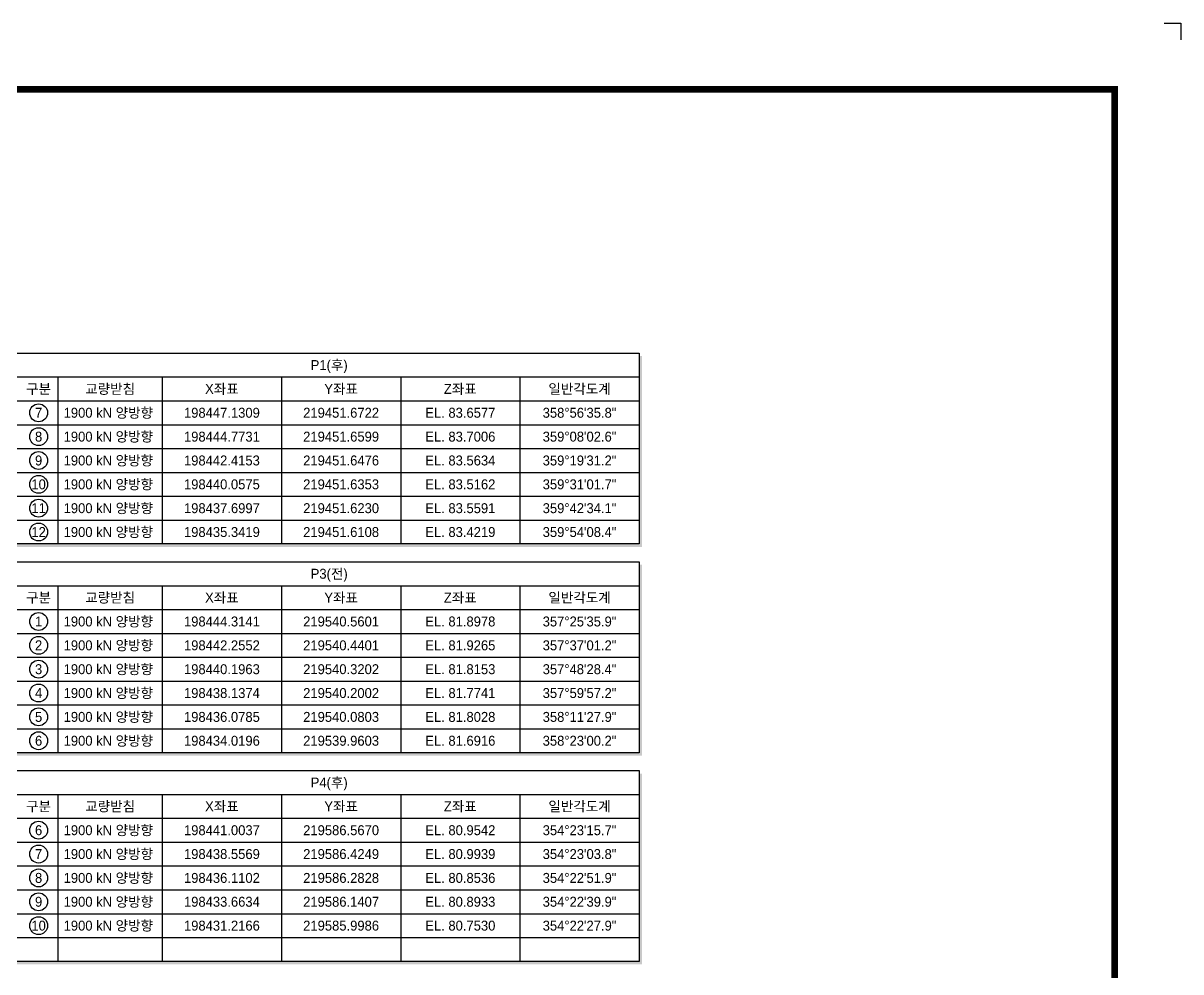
# Model space of a CAD drawing. Header units: feet. Extents: x 0 to 1079770, y 0 to 240000.
# Drawn here: x 939932 to 1079770, y 125461 to 240000 of the extents above; entities that cross this region are included whole.
import ezdxf
from ezdxf.enums import TextEntityAlignment as Align

# ---------------------------------------------------------------- set-up
doc = ezdxf.new("R2010")
doc.units = ezdxf.units.FT
doc.header["$LTSCALE"] = 2200
doc.header["$MEASUREMENT"] = 0
for name, color, linetype in [('CS-TABL-LIN1', 4, 'CONTINUOUS'), ('CS-TABL-LIN2', 1, 'CONTINUOUS'), ('CS-TABL-TEX1', 6, 'CONTINUOUS'), ('CS-TABL-TEX2', 3, 'CONTINUOUS'), ('CX-BORD-LIN1', 4, 'CONTINUOUS'), ('CX-BORD-LIN2', 3, 'CONTINUOUS'), ('CX-BORD-TEX2', 7, 'CONTINUOUS'), ('CX-BORD-TEX3', 6, 'CONTINUOUS'), ('CX-MISC', 2, 'CONTINUOUS')]:
    doc.layers.add(name, color=color, linetype=linetype)
doc.styles.add('A_STANDARD', font='')
doc.styles.add('TB_TEXT', font='')
doc.styles.add('TB_WBTXT', font='')
doc.styles.add('TB_WMTXT', font='')
doc.styles.get('A_STANDARD').set_extended_font_data('Dotum')
doc.styles.get('TB_TEXT').set_extended_font_data('DotumChe')
doc.styles.get('TB_WBTXT').set_extended_font_data('Dotum')
doc.styles.get('TB_WMTXT').set_extended_font_data('DotumChe')

# ---------------------------------------------------------------- blocks, each defined once
blk = doc.blocks.new('CXBLKA1-KHCA-1')
at = {"layer": 'CX-BORD-LIN1', "const_width": 2}
blk.add_lwpolyline([(796, 0), (0, 0), (0, 554), (796, 554)], close=True, dxfattribs=at)
at = {"layer": 'CX-MISC'}
blk.add_line((811, 574), (816, 574), dxfattribs=at)
blk.add_lwpolyline([(811, 574), (816, 574), (816, 569)], dxfattribs=at)
at = {"layer": 'CX-BORD-LIN1', "style": 'TB_TEXT'}
for tag, height, p in [('TR_RNUM5', 3, (285.11, 32.64)), ('TR_RDAT5', 3.5, (317.5, 33)), ('TR_DGN5', 3.5, (451.12, 33)), ('TR_CHK5', 3.5, (491.12, 33)), ('TR_APP5', 3.5, (531.12, 33)), ('TR_RNUM4', 3, (285.11, 26.64)), ('TR_RDAT4', 3.5, (317.5, 27)), ('TR_DGN4', 3.5, (451.12, 27)), ('TR_CHK4', 3.5, (491.12, 27)), ('TR_APP4', 3.5, (531.12, 27)), ('TR_RNUM3', 3, (285.11, 20.64)), ('TR_RDAT3', 3.5, (317.5, 21)), ('TR_DGN3', 3.5, (451.12, 21)), ('TR_CHK3', 3.5, (491.12, 21)), ('TR_APP3', 3.5, (531.12, 21)), ('TR_RNUM2', 3, (285.11, 14.64)), ('TR_RDAT2', 3.5, (317.5, 15)), ('TR_DGN2', 3.5, (451.12, 15)), ('TR_CHK2', 3.5, (491.12, 15)), ('TR_APP2', 3.5, (531.12, 15)), ('TR_RDAT1', 3.5, (317.5, 9)), ('TR_DGN1', 3.5, (451.12, 9)), ('TR_CHK1', 3.5, (491.12, 9)), ('TR_APP1', 3.5, (531.12, 9)), ('TR_RNUM1', 3, (285.11, 8.64))]:
    blk.add_attdef(tag, text='', height=height, dxfattribs=at).set_placement(p, align=Align.MIDDLE_CENTER)
for tag, p in [('TR_RCON5', (342.3, 33)), ('TR_RCON4', (342.3, 27)), ('TR_RCON3', (342.3, 21)), ('TR_RCON2', (342.3, 15)), ('TR_RCON1', (342.3, 9))]:
    blk.add_attdef(tag, text='', height=3.5, dxfattribs=at).set_placement(p, align=Align.MIDDLE_LEFT)
at = {"layer": 'CX-BORD-LIN2', "style": 'TB_TEXT'}
blk.add_attdef('TD_VERSION', text='', height=3, rotation=90, dxfattribs=at).set_placement((800.5, 48.01), align=Align.MIDDLE_CENTER)
at = {"layer": 'CX-BORD-TEX2', "style": 'TB_WMTXT'}
for tag, height, p in [('TB_CNAME', 5, (15.34, 531.83)), ('TB_CSCOP', 4, (16.63, 523.83))]:
    blk.add_attdef(tag, text='', height=height, dxfattribs=at).set_placement(p, align=Align.BOTTOM_LEFT)
at = {"layer": 'CX-BORD-TEX2', "style": 'TB_WBTXT'}
for tag, height, p in [('TB_MTITIL', 10, (398, 533.33)), ('TB_STITL', 7, (398, 518.33))]:
    blk.add_attdef(tag, text='', height=height, dxfattribs=at).set_placement(p, align=Align.MIDDLE_CENTER)
at = {"layer": 'CX-BORD-TEX3', "style": 'TB_TEXT'}
for tag, height, p in [('TD_LNDST', 4.5, (215, 31.5)), ('TD_DSECT', 4.5, (605.5, 31.5)), ('TD_DDIST', 4.5, (654.5, 31.5)), ('TD_DNAME_TOP', 4.5, (755, 27.96)), ('TD_CSECT', 4.5, (605.5, 22.5)), ('TD_CDIST', 4.5, (654.5, 22.5)), ('TD_DNAME_MAIN', 4.5, (755, 21.47)), ('TD_CCOMP', 4.5, (215, 13.59)), ('TD_HSCAL', 4.5, (620.88, 13.75)), ('TD_VSCAL', 4.5, (656.86, 13.75)), ('TD_DNAME_BOT', 3, (755, 15.25)), ('TD_FIELD', 4.5, (180, 5.13)), ('TD_CSTEP', 4.5, (250.74, 5.13)), ('TD_DWGCODE', 4.5, (637, 4.79)), ('TD_DWGNO', 4.5, (755, 5))]:
    blk.add_attdef(tag, text='', height=height, dxfattribs=at).set_placement(p, align=Align.MIDDLE_CENTER)
for tag, height, width, p in [('TD_DCOMP', 4.5, 0.95, (215, 22.59)), ('TD_CNAME', 5, 0.78, (65, 7.6))]:
    blk.add_attdef(tag, text='', height=height, dxfattribs=dict(at, width=width)).set_placement(p, align=Align.MIDDLE_CENTER)

msp = doc.modelspace()

# ---------------------------------------------------------------- linework, layer by layer
at = {"layer": 'CS-TABL-LIN1'}
for points in [[(789699, 200161), (1014339, 200161), (1014339, 177121), (789699, 177121)], [(789699, 174961), (1014339, 174961), (1014339, 151921), (789699, 151921)], [(789699, 149761), (1014339, 149761), (1014339, 126721), (789699, 126721)]]:
    msp.add_lwpolyline(points, close=True, dxfattribs=at)
for points in [[(1014339, 199801), (1014699, 199801), (1014339, 177121), (1014699, 177121)], [(790059, 177121), (1014699, 177121), (790059, 176761), (1014699, 176761)], [(1014339, 174601), (1014699, 174601), (1014339, 151921), (1014699, 151921)], [(790059, 151921), (1014699, 151921), (790059, 151561), (1014699, 151561)], [(1014339, 149401), (1014699, 149401), (1014339, 126721), (1014699, 126721)], [(790059, 126721), (1014699, 126721), (790059, 126361), (1014699, 126361)]]:
    msp.add_solid(points, dxfattribs=at)
at = {"layer": 'CS-TABL-LIN2'}
for p, q in [((944139, 200161), (944139, 200161)), ((956739, 200161), (956739, 200161)), ((971139, 200161), (971139, 200161)), ((789699, 197281), (1014339, 197281)), ((944139, 197281), (944139, 177121)), ((956739, 197281), (956739, 177121)), ((971139, 197281), (971139, 177121)), ((985539, 197281), (985539, 177121)), ((999939, 197281), (999939, 177121)), ((789699, 194401), (1014339, 194401)), ((789699, 191521), (1014339, 191521)), ((789699, 188641), (1014339, 188641)), ((789699, 185761), (1014339, 185761)), ((789699, 182881), (1014339, 182881)), ((789699, 180001), (1014339, 180001)), ((944139, 174961), (944139, 174961)), ((956739, 174961), (956739, 174961)), ((971139, 174961), (971139, 174961)), ((985539, 174961), (985539, 174961)), ((999939, 174961), (999939, 174961)), ((789699, 172081), (1014339, 172081)), ((944139, 172081), (944139, 151921)), ((956739, 172081), (956739, 151921)), ((971139, 172081), (971139, 151921)), ((985539, 172081), (985539, 151921)), ((999939, 172081), (999939, 151921)), ((789699, 169201), (1014339, 169201)), ((789699, 166321), (1014339, 166321)), ((789699, 163441), (1014339, 163441)), ((789699, 160561), (1014339, 160561)), ((789699, 157681), (1014339, 157681)), ((789699, 154801), (1014339, 154801)), ((944139, 149761), (944139, 149761)), ((956739, 149761), (956739, 149761)), ((971139, 149761), (971139, 149761)), ((985539, 149761), (985539, 149761)), ((999939, 149761), (999939, 149761)), ((789699, 146881), (1014339, 146881)), ((944139, 146881), (944139, 126721)), ((956739, 146881), (956739, 126721)), ((971139, 146881), (971139, 126721)), ((985539, 146881), (985539, 126721)), ((999939, 146881), (999939, 126721)), ((789699, 144001), (1014339, 144001)), ((789699, 141121), (1014339, 141121)), ((789699, 138241), (1014339, 138241)), ((789699, 135361), (1014339, 135361)), ((789699, 132481), (1014339, 132481)), ((789699, 129601), (1014339, 129601))]:
    msp.add_line(p, q, dxfattribs=at)
at = {"layer": 'CS-TABL-TEX1'}
for centre in [(941799, 192961), (941799, 190081), (941799, 187201), (941799, 184321), (941799, 181441), (941799, 178561), (941799, 167761), (941799, 164881), (941799, 162001), (941799, 159121), (941799, 156241), (941799, 153361), (941799, 142561), (941799, 139681), (941799, 136801), (941799, 133921), (941799, 131041)]:
    msp.add_circle(centre, 1080, dxfattribs=at)

# ---------------------------------------------------------------- block references
at = {"layer": 'CX-MISC', "xscale": 400, "yscale": 400, "zscale": 400}
msp.add_blockref('CXBLKA1-KHCA-1', (753370, 10400), dxfattribs=at)

# ---------------------------------------------------------------- texts
at = {"layer": 'CS-TABL-TEX1', "style": 'A_STANDARD'}
for s, p in [('P1(후)', (976899, 198721)), ('구분', (941799, 195841)), ('X좌표', (963939, 195841)), ('Y좌표', (978339, 195841)), ('Z좌표', (992739, 195841)), ('일반각도계', (1007139, 195841)), ('7', (941799, 192961)), ('8', (941799, 190081)), ('9', (941799, 187201)), ('10', (941799, 184321)), ('11', (941799, 181441)), ('12', (941799, 178561)), ('P3(전)', (976899, 173521)), ('구분', (941799, 170641)), ('X좌표', (963939, 170641)), ('Y좌표', (978339, 170641)), ('Z좌표', (992739, 170641)), ('일반각도계', (1007139, 170641)), ('1', (941799, 167761)), ('2', (941799, 164881)), ('3', (941799, 162001)), ('4', (941799, 159121)), ('5', (941799, 156241)), ('6', (941799, 153361)), ('P4(후)', (976899, 148321)), ('구분', (941799, 145441)), ('X좌표', (963939, 145441)), ('Y좌표', (978339, 145441)), ('Z좌표', (992739, 145441)), ('일반각도계', (1007139, 145441)), ('6', (941799, 142561)), ('7', (941799, 139681)), ('8', (941799, 136801)), ('9', (941799, 133921)), ('10', (941799, 131041))]:
    msp.add_text(s, height=1200, dxfattribs=at).set_placement(p, align=Align.MIDDLE_CENTER)
at = {"layer": 'CS-TABL-TEX2', "style": 'A_STANDARD'}
for s, p in [('교량받침', (950439, 195841)), ('1900 kN 양방향 ', (950439, 192961)), ('198447.1309', (963939, 192961)), ('219451.6722', (978339, 192961)), ('EL. 83.6577', (992739, 192961)), ('358°56\'35.8"', (1007139, 192961)), ('1900 kN 양방향 ', (950439, 190081)), ('198444.7731', (963939, 190081)), ('219451.6599', (978339, 190081)), ('EL. 83.7006', (992739, 190081)), ('359°08\'02.6"', (1007139, 190081)), ('1900 kN 양방향 ', (950439, 187201)), ('198442.4153', (963939, 187201)), ('219451.6476', (978339, 187201)), ('EL. 83.5634', (992739, 187201)), ('359°19\'31.2"', (1007139, 187201)), ('1900 kN 양방향 ', (950439, 184321)), ('198440.0575', (963939, 184321)), ('219451.6353', (978339, 184321)), ('EL. 83.5162', (992739, 184321)), ('359°31\'01.7"', (1007139, 184321)), ('1900 kN 양방향 ', (950439, 181441)), ('198437.6997', (963939, 181441)), ('219451.6230', (978339, 181441)), ('EL. 83.5591', (992739, 181441)), ('359°42\'34.1"', (1007139, 181441)), ('1900 kN 양방향 ', (950439, 178561)), ('198435.3419', (963939, 178561)), ('219451.6108', (978339, 178561)), ('EL. 83.4219', (992739, 178561)), ('359°54\'08.4"', (1007139, 178561)), ('교량받침', (950439, 170641)), ('1900 kN 양방향 ', (950439, 167761)), ('198444.3141', (963939, 167761)), ('219540.5601', (978339, 167761)), ('EL. 81.8978', (992739, 167761)), ('357°25\'35.9"', (1007139, 167761)), ('1900 kN 양방향 ', (950439, 164881)), ('198442.2552', (963939, 164881)), ('219540.4401', (978339, 164881)), ('EL. 81.9265', (992739, 164881)), ('357°37\'01.2"', (1007139, 164881)), ('1900 kN 양방향 ', (950439, 162001)), ('198440.1963', (963939, 162001)), ('219540.3202', (978339, 162001)), ('EL. 81.8153', (992739, 162001)), ('357°48\'28.4"', (1007139, 162001)), ('1900 kN 양방향 ', (950439, 159121)), ('198438.1374', (963939, 159121)), ('219540.2002', (978339, 159121)), ('EL. 81.7741', (992739, 159121)), ('357°59\'57.2"', (1007139, 159121)), ('1900 kN 양방향 ', (950439, 156241)), ('198436.0785', (963939, 156241)), ('219540.0803', (978339, 156241)), ('EL. 81.8028', (992739, 156241)), ('358°11\'27.9"', (1007139, 156241)), ('1900 kN 양방향 ', (950439, 153361)), ('198434.0196', (963939, 153361)), ('219539.9603', (978339, 153361)), ('EL. 81.6916', (992739, 153361)), ('358°23\'00.2"', (1007139, 153361)), ('교량받침', (950439, 145441)), ('1900 kN 양방향 ', (950439, 142561)), ('198441.0037', (963939, 142561)), ('219586.5670', (978339, 142561)), ('EL. 80.9542', (992739, 142561)), ('354°23\'15.7"', (1007139, 142561)), ('1900 kN 양방향 ', (950439, 139681)), ('198438.5569', (963939, 139681)), ('219586.4249', (978339, 139681)), ('EL. 80.9939', (992739, 139681)), ('354°23\'03.8"', (1007139, 139681)), ('1900 kN 양방향 ', (950439, 136801)), ('198436.1102', (963939, 136801)), ('219586.2828', (978339, 136801)), ('EL. 80.8536', (992739, 136801)), ('354°22\'51.9"', (1007139, 136801)), ('1900 kN 양방향 ', (950439, 133921)), ('198433.6634', (963939, 133921)), ('219586.1407', (978339, 133921)), ('EL. 80.8933', (992739, 133921)), ('354°22\'39.9"', (1007139, 133921)), ('1900 kN 양방향 ', (950439, 131041)), ('198431.2166', (963939, 131041)), ('219585.9986', (978339, 131041)), ('EL. 80.7530', (992739, 131041)), ('354°22\'27.9"', (1007139, 131041))]:
    msp.add_text(s, height=1200, dxfattribs=at).set_placement(p, align=Align.MIDDLE_CENTER)

doc.saveas('drawing.dxf')
